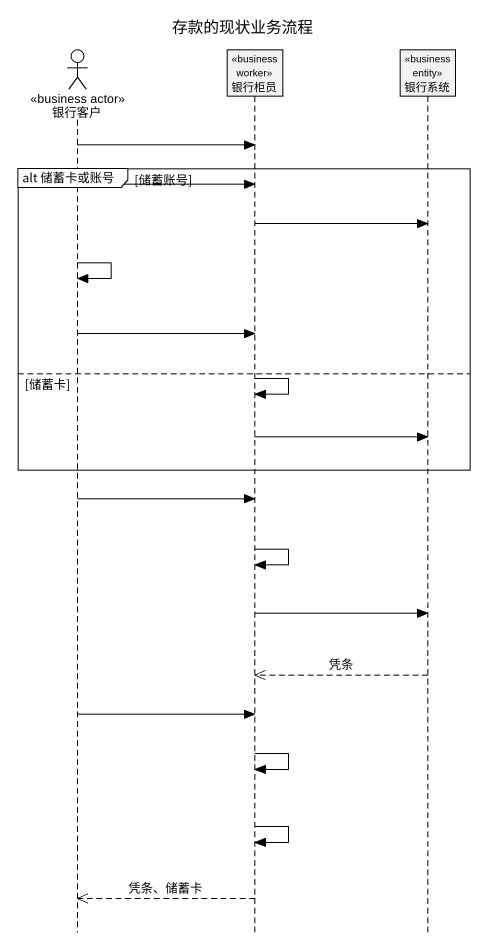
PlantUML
@startuml
title 存款的现状业务流程
hide footbox
actor 银行客户 <<business actor>>
participant 银行柜员 <<business worker>>
participant 银行系统 <<business entity>>

银行客户 -> 银行柜员
group alt 储蓄卡或账号 [储蓄账号]
  银行客户 -> 银行柜员
  银行柜员 -> 银行系统
  银行客户 -> 银行客户
  银行客户 -> 银行柜员
else 储蓄卡
  银行柜员 -> 银行柜员
  银行柜员 -> 银行系统
end
银行客户 -> 银行柜员
银行柜员 -> 银行柜员
银行柜员 -> 银行系统
银行系统 -->> 银行柜员 : 凭条
银行客户 -> 银行柜员
银行柜员 -> 银行柜员
银行柜员 -> 银行柜员
银行柜员 -->> 银行客户 : 凭条、储蓄卡
@enduml
